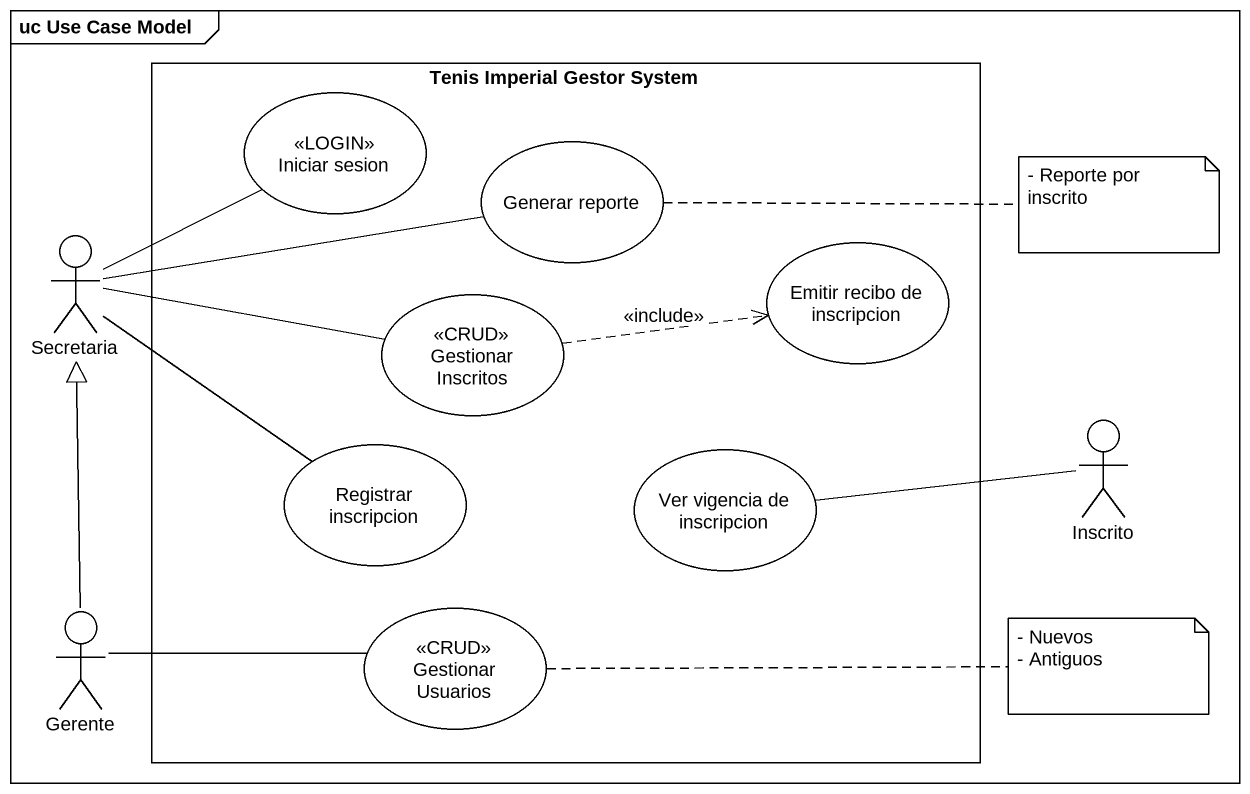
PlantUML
@startuml
mainframe uc Use Case Model
rectangle "Tenis Imperial Gestor System" as Tenis_Imperial_Gestor_System {
  usecase "Iniciar sesion" as Iniciar_sesion <<LOGIN>>
  usecase "Generar reporte" as Generar_reporte
  usecase "Gestionar Inscritos" as Gestionar_Inscritos <<CRUD>>
  usecase "Emitir recibo de inscripcion" as Emitir_recibo_de_inscripcion
  usecase "Registrar inscripcion" as Registrar_inscripcion
  usecase "Ver vigencia de inscripcion" as Ver_vigencia_de_inscripcion
  usecase "Gestionar Usuarios" as Gestionar_Usuarios <<CRUD>>
}
actor Secretaria
actor Inscrito
actor Gerente
Secretaria -up- Iniciar_sesion
Secretaria -right- Generar_reporte
Secretaria -right- Gestionar_Inscritos
Secretaria -- Registrar_inscripcion
Gestionar_Inscritos .right.> Emitir_recibo_de_inscripcion : <<include>>
Inscrito -left- Ver_vigencia_de_inscripcion
Gerente -up-|> Secretaria
Gerente -right- Gestionar_Usuarios
note right of Generar_reporte : - Reporte por inscrito
note right of Gestionar_Usuarios
  - Nuevos
  - Antiguos
end note
@enduml
